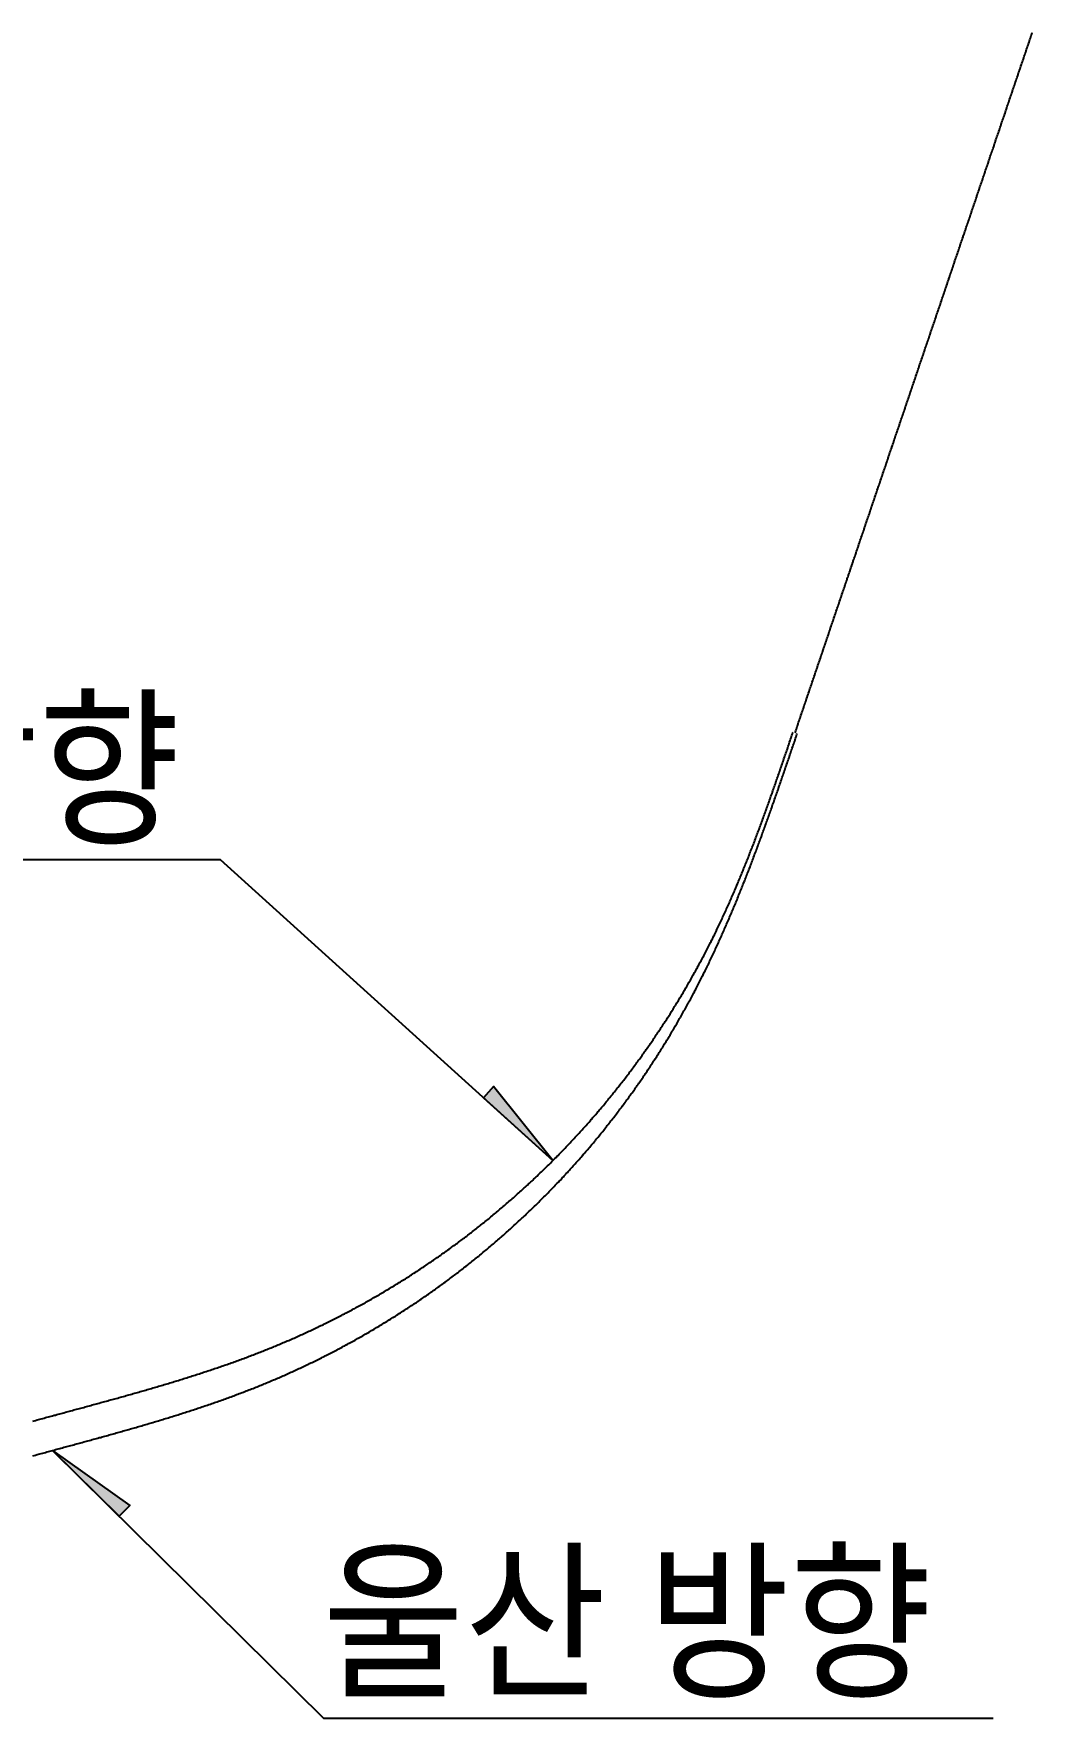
# Model space of a CAD drawing. Header units: inches. Extents: x 0 to 2523, y 0 to 1782.
# Drawn here: x 486.4 to 581.6, y 1220.3 to 1381 of the extents above; entities that cross this region are included whole.
import ezdxf

# ---------------------------------------------------------------- set-up
doc = ezdxf.new("R2010")
doc.units = ezdxf.units.IN
doc.header["$LTSCALE"] = 12
doc.header["$MEASUREMENT"] = 0
for name, color, linetype in [('CA-ALGN-CNTL', 2, 'Continuous'), ('CA-LEAL', 1, 'Continuous'), ('CA-LEAT', 3, 'Continuous')]:
    doc.layers.add(name, color=color, linetype=linetype)
doc.styles.add('GHG1', font='Dotum.ttf')

msp = doc.modelspace()

# ---------------------------------------------------------------- hatches: boundary and pattern name
at = {"layer": 'CA-LEAL'}
for points in [[(535.9, 1273.51), (530.24, 1280.58), (529.27, 1279.51)], [(494.54, 1239.59), (495.56, 1240.61), (488.18, 1245.87)]]:
    msp.add_hatch(color=1, dxfattribs=at).paths.add_polyline_path(points)

# ---------------------------------------------------------------- linework, layer by layer
at = {"layer": 'CA-ALGN-CNTL'}
for points in [[(559, 1314.3), (559.03, 1314.38), (559.07, 1314.51), (559.12, 1314.65), (559.16, 1314.78), (559.21, 1314.91), (559.25, 1315.04), (559.3, 1315.18), (559.34, 1315.31), (559.39, 1315.44), (559.43, 1315.57), (559.48, 1315.71), (559.52, 1315.84), (559.56, 1315.97), (559.61, 1316.1), (559.65, 1316.24), (559.7, 1316.37), (559.74, 1316.5), (559.79, 1316.63), (559.83, 1316.77), (559.88, 1316.9), (559.92, 1317.03), (559.97, 1317.17), (560.01, 1317.3), (560.06, 1317.43), (560.1, 1317.56), (560.15, 1317.7), (560.19, 1317.83), (560.19, 1317.83), (560.24, 1317.96), (560.28, 1318.09), (560.33, 1318.23), (560.37, 1318.36), (560.42, 1318.49), (560.46, 1318.62), (560.51, 1318.76), (560.55, 1318.89), (560.6, 1319.02), (560.64, 1319.15), (560.69, 1319.29), (560.73, 1319.42), (560.78, 1319.55), (560.82, 1319.68), (560.87, 1319.82), (560.91, 1319.95), (560.96, 1320.08), (561, 1320.21), (561.05, 1320.35), (561.09, 1320.48), (561.14, 1320.61), (561.18, 1320.75), (561.23, 1320.88), (561.27, 1321.01), (561.32, 1321.14), (561.36, 1321.28), (561.41, 1321.41), (561.45, 1321.54), (561.5, 1321.67), (561.54, 1321.81), (561.59, 1321.94), (561.63, 1322.07), (561.66, 1322.16), (561.68, 1322.2), (561.72, 1322.34), (561.77, 1322.47), (561.81, 1322.6), (561.86, 1322.73), (561.9, 1322.87), (561.95, 1323), (561.99, 1323.13), (562.04, 1323.26), (562.08, 1323.4), (562.13, 1323.53), (562.17, 1323.66), (562.22, 1323.8), (562.26, 1323.93), (562.31, 1324.06), (562.35, 1324.19), (562.39, 1324.33), (562.44, 1324.46), (562.48, 1324.59), (562.53, 1324.72), (562.57, 1324.86), (562.62, 1324.99), (562.66, 1325.12), (562.71, 1325.25), (562.75, 1325.39), (562.8, 1325.52), (562.84, 1325.65), (562.89, 1325.78), (562.93, 1325.92), (562.98, 1326.05), (563.02, 1326.18), (563.07, 1326.31), (563.11, 1326.45), (563.16, 1326.58), (563.2, 1326.71), (563.25, 1326.84), (563.29, 1326.98), (563.34, 1327.11), (563.38, 1327.24), (563.43, 1327.38), (563.47, 1327.51), (563.52, 1327.64), (563.56, 1327.77), (563.61, 1327.91), (563.65, 1328.04), (563.7, 1328.17), (563.74, 1328.3), (563.79, 1328.44), (563.83, 1328.57), (563.88, 1328.7), (563.92, 1328.83), (563.97, 1328.97), (563.98, 1329.01), (564, 1329.07), (564.01, 1329.1), (564.02, 1329.13), (564.06, 1329.23), (564.08, 1329.3), (564.1, 1329.36), (564.12, 1329.43), (564.15, 1329.5), (564.19, 1329.63), (564.24, 1329.76), (564.26, 1329.83), (564.28, 1329.89), (564.33, 1330.03), (564.37, 1330.16), (564.4, 1330.25), (564.42, 1330.29), (564.46, 1330.43), (564.48, 1330.49), (564.51, 1330.56), (564.53, 1330.62), (564.55, 1330.69), (564.6, 1330.82), (564.64, 1330.96), (564.69, 1331.09), (564.73, 1331.22), (564.78, 1331.35), (564.82, 1331.49), (564.87, 1331.62), (564.91, 1331.75), (564.96, 1331.88), (565, 1332.02), (565.05, 1332.15), (565.09, 1332.28), (565.14, 1332.41), (565.18, 1332.55), (565.22, 1332.68), (565.27, 1332.81), (565.31, 1332.94), (565.36, 1333.08), (565.4, 1333.21), (565.45, 1333.34), (565.49, 1333.47), (565.54, 1333.61), (565.58, 1333.74), (565.63, 1333.87), (565.67, 1334.01), (565.72, 1334.14), (565.76, 1334.27), (565.81, 1334.4), (565.85, 1334.54), (565.9, 1334.67), (565.94, 1334.8), (565.99, 1334.93), (566.03, 1335.07), (566.08, 1335.2), (566.12, 1335.33), (566.17, 1335.46), (566.21, 1335.6), (566.26, 1335.73), (566.3, 1335.86), (566.35, 1335.99), (566.39, 1336.13), (566.44, 1336.26), (566.48, 1336.39), (566.53, 1336.52), (566.57, 1336.66), (566.62, 1336.79), (566.66, 1336.92), (566.71, 1337.05), (566.75, 1337.19), (566.8, 1337.32), (566.84, 1337.45), (566.89, 1337.59), (566.93, 1337.72), (566.93, 1337.72), (566.98, 1337.85), (567.02, 1337.98), (567.07, 1338.12), (567.11, 1338.25), (567.16, 1338.38), (567.2, 1338.51), (567.25, 1338.65), (567.29, 1338.78), (567.34, 1338.91), (567.38, 1339.04), (567.43, 1339.18), (567.47, 1339.31), (567.52, 1339.44), (567.56, 1339.57), (567.61, 1339.71), (567.65, 1339.84), (567.7, 1339.97), (567.74, 1340.1), (567.79, 1340.24), (567.83, 1340.37), (567.88, 1340.5), (567.92, 1340.64), (567.97, 1340.77), (568.01, 1340.9), (568.05, 1341.03), (568.1, 1341.17), (568.14, 1341.3), (568.19, 1341.43), (568.21, 1341.5), (568.23, 1341.56), (568.28, 1341.7), (568.32, 1341.83), (568.37, 1341.96), (568.41, 1342.09), (568.46, 1342.23), (568.5, 1342.36), (568.55, 1342.49), (568.59, 1342.62), (568.64, 1342.76), (568.68, 1342.89), (568.73, 1343.02), (568.77, 1343.15), (568.82, 1343.29), (568.86, 1343.42), (568.91, 1343.55), (568.95, 1343.68), (569, 1343.82), (569.04, 1343.95), (569.09, 1344.08), (569.13, 1344.22), (569.18, 1344.35), (569.22, 1344.48), (569.27, 1344.61), (569.31, 1344.75), (569.36, 1344.88), (569.4, 1345.01), (569.45, 1345.14), (569.49, 1345.28), (569.54, 1345.41), (569.58, 1345.54), (569.63, 1345.67), (569.67, 1345.81), (569.72, 1345.94), (569.76, 1346.07), (569.81, 1346.2), (569.85, 1346.34), (569.9, 1346.47), (569.94, 1346.6), (569.99, 1346.73), (570.03, 1346.87), (570.08, 1347), (570.12, 1347.13), (570.17, 1347.26), (570.21, 1347.4), (570.26, 1347.53), (570.3, 1347.66), (570.35, 1347.8), (570.39, 1347.93), (570.44, 1348.06), (570.48, 1348.19), (570.53, 1348.33), (570.57, 1348.46), (570.62, 1348.59), (570.66, 1348.72), (570.71, 1348.86), (570.75, 1348.99), (570.8, 1349.12), (570.84, 1349.25), (570.88, 1349.39), (570.93, 1349.52), (570.97, 1349.65), (571.02, 1349.78), (571.06, 1349.92), (571.11, 1350.05), (571.15, 1350.18), (571.2, 1350.31), (571.24, 1350.45), (571.29, 1350.58), (571.33, 1350.71), (571.38, 1350.85), (571.42, 1350.98), (571.47, 1351.11), (571.51, 1351.24), (571.56, 1351.38), (571.6, 1351.51), (571.65, 1351.64), (571.69, 1351.77), (571.74, 1351.91), (571.78, 1352.04), (571.83, 1352.17), (571.87, 1352.3), (571.92, 1352.44), (571.96, 1352.57), (572.01, 1352.7), (572.05, 1352.83), (572.1, 1352.97), (572.14, 1353.1), (572.19, 1353.23), (572.23, 1353.36), (572.28, 1353.5), (572.32, 1353.63), (572.37, 1353.76), (572.41, 1353.89), (572.46, 1354.03), (572.5, 1354.16), (572.55, 1354.29), (572.59, 1354.43), (572.64, 1354.56), (572.68, 1354.69), (572.73, 1354.82), (572.77, 1354.96), (572.82, 1355.09), (572.86, 1355.22), (572.91, 1355.35), (572.95, 1355.49), (573, 1355.62), (573.04, 1355.75), (573.09, 1355.88), (573.13, 1356.02), (573.18, 1356.15), (573.22, 1356.28), (573.27, 1356.41), (573.31, 1356.55), (573.36, 1356.68), (573.4, 1356.81), (573.45, 1356.94), (573.49, 1357.08), (573.54, 1357.21), (573.58, 1357.34), (573.63, 1357.47), (573.65, 1357.54), (573.67, 1357.61), (573.71, 1357.74), (573.76, 1357.87), (573.8, 1358.01), (573.85, 1358.14), (573.89, 1358.27), (573.94, 1358.4), (573.98, 1358.54), (574.03, 1358.67), (574.07, 1358.8), (574.12, 1358.93), (574.16, 1359.07), (574.21, 1359.2), (574.25, 1359.33), (574.3, 1359.46), (574.34, 1359.6), (574.39, 1359.73), (574.43, 1359.86), (574.48, 1359.99), (574.52, 1360.13), (574.57, 1360.26), (574.61, 1360.39), (574.66, 1360.52), (574.7, 1360.66), (574.75, 1360.79), (574.79, 1360.92), (574.84, 1361.06), (574.88, 1361.19), (574.93, 1361.32), (574.97, 1361.45), (575.02, 1361.59), (575.04, 1361.65), (575.06, 1361.72), (575.11, 1361.85), (575.15, 1361.98), (575.2, 1362.12), (575.24, 1362.25), (575.29, 1362.38), (575.33, 1362.51), (575.38, 1362.65), (575.42, 1362.78), (575.47, 1362.91), (575.51, 1363.04), (575.56, 1363.18), (575.6, 1363.31), (575.65, 1363.44), (575.69, 1363.57), (575.74, 1363.71), (575.78, 1363.84), (575.83, 1363.97), (575.87, 1364.1), (575.92, 1364.24), (575.96, 1364.37), (576.01, 1364.5), (576.05, 1364.64), (576.1, 1364.77), (576.14, 1364.9), (576.19, 1365.03), (576.23, 1365.17), (576.28, 1365.3), (576.32, 1365.43), (576.34, 1365.5), (576.37, 1365.56), (576.41, 1365.7), (576.46, 1365.83), (576.5, 1365.96), (576.54, 1366.09), (576.59, 1366.23), (576.63, 1366.36), (576.68, 1366.49), (576.72, 1366.62), (576.77, 1366.76), (576.81, 1366.89), (576.86, 1367.02), (576.9, 1367.15), (576.95, 1367.29), (576.99, 1367.42), (577.04, 1367.55), (577.08, 1367.68), (577.13, 1367.82), (577.17, 1367.95), (577.22, 1368.08), (577.26, 1368.22), (577.31, 1368.35), (577.35, 1368.48), (577.4, 1368.61), (577.44, 1368.75), (577.49, 1368.88), (577.53, 1369.01), (577.58, 1369.14), (577.62, 1369.28), (577.67, 1369.41), (577.71, 1369.54), (577.76, 1369.67), (577.8, 1369.81), (577.85, 1369.94), (577.89, 1370.07), (577.94, 1370.2), (577.98, 1370.34), (578.03, 1370.47), (578.07, 1370.6), (578.12, 1370.73), (578.16, 1370.87), (578.21, 1371), (578.25, 1371.13), (578.3, 1371.27), (578.34, 1371.4), (578.39, 1371.53), (578.43, 1371.66), (578.48, 1371.8), (578.52, 1371.93), (578.57, 1372.06), (578.61, 1372.19), (578.66, 1372.33), (578.7, 1372.46), (578.75, 1372.59), (578.79, 1372.72), (578.84, 1372.86), (578.88, 1372.99), (578.93, 1373.12), (578.97, 1373.25), (579.02, 1373.39), (579.06, 1373.52), (579.11, 1373.65), (579.15, 1373.78), (579.2, 1373.92), (579.24, 1374.05), (579.29, 1374.18), (579.33, 1374.31), (579.37, 1374.45), (579.42, 1374.58), (579.46, 1374.71), (579.51, 1374.85), (579.55, 1374.98), (579.6, 1375.11), (579.64, 1375.24), (579.69, 1375.38), (579.73, 1375.51), (579.78, 1375.64), (579.82, 1375.77), (579.87, 1375.91), (579.91, 1376.04), (579.96, 1376.17), (580, 1376.3), (580.05, 1376.44), (580.09, 1376.57), (580.14, 1376.7), (580.18, 1376.83), (580.23, 1376.97), (580.27, 1377.1), (580.32, 1377.23), (580.36, 1377.36), (580.41, 1377.49), (580.41, 1377.5), (580.45, 1377.63), (580.5, 1377.76), (580.54, 1377.89), (580.59, 1378.03), (580.63, 1378.16), (580.68, 1378.29), (580.72, 1378.43), (580.77, 1378.56), (580.81, 1378.69), (580.86, 1378.82), (580.9, 1378.96), (580.95, 1379.09), (580.99, 1379.22), (581.04, 1379.35), (581.08, 1379.49), (581.13, 1379.62), (581.17, 1379.75), (581.22, 1379.88), (581.26, 1380.02), (581.31, 1380.15), (581.35, 1380.28), (581.4, 1380.41), (581.44, 1380.55), (581.49, 1380.68), (581.53, 1380.81), (581.58, 1380.94), (581.62, 1381.08)], [(486.29, 1248.67), (486.43, 1248.7), (486.56, 1248.74), (486.7, 1248.78), (486.83, 1248.81), (486.97, 1248.85), (487.1, 1248.89), (487.24, 1248.92), (487.37, 1248.96), (487.51, 1249), (487.64, 1249.03), (487.78, 1249.07), (487.91, 1249.11), (488.05, 1249.14), (488.18, 1249.18), (488.32, 1249.22), (488.45, 1249.25), (488.59, 1249.29), (488.72, 1249.33), (488.86, 1249.36), (488.99, 1249.4), (489.13, 1249.44), (489.26, 1249.47), (489.4, 1249.51), (489.53, 1249.55), (489.67, 1249.58), (489.8, 1249.62), (489.92, 1249.65), (489.94, 1249.66), (490.07, 1249.69), (490.21, 1249.73), (490.34, 1249.77), (490.48, 1249.8), (490.61, 1249.84), (490.75, 1249.87), (490.88, 1249.91), (491.02, 1249.95), (491.16, 1249.98), (491.29, 1250.02), (491.43, 1250.06), (491.56, 1250.09), (491.7, 1250.13), (491.83, 1250.17), (491.97, 1250.21), (492.1, 1250.24), (492.24, 1250.28), (492.37, 1250.32), (492.51, 1250.35), (492.64, 1250.39), (492.78, 1250.43), (492.91, 1250.46), (493.05, 1250.5), (493.18, 1250.54), (493.32, 1250.57), (493.45, 1250.61), (493.59, 1250.65), (493.72, 1250.69), (493.86, 1250.72), (493.99, 1250.76), (494.13, 1250.8), (494.26, 1250.83), (494.4, 1250.87), (494.53, 1250.91), (494.67, 1250.95), (494.8, 1250.98), (494.94, 1251.02), (495.07, 1251.06), (495.2, 1251.1), (495.34, 1251.14), (495.47, 1251.17), (495.61, 1251.21), (495.74, 1251.25), (495.88, 1251.29), (496.01, 1251.33), (496.15, 1251.36), (496.28, 1251.4), (496.42, 1251.44), (496.55, 1251.48), (496.69, 1251.52), (496.82, 1251.56), (496.96, 1251.6), (497.09, 1251.63), (497.22, 1251.67), (497.36, 1251.71), (497.49, 1251.75), (497.63, 1251.79), (497.76, 1251.83), (497.9, 1251.87), (498.03, 1251.91), (498.17, 1251.95), (498.3, 1251.99), (498.43, 1252.03), (498.57, 1252.07), (498.7, 1252.11), (498.84, 1252.15), (498.97, 1252.19), (499.1, 1252.23), (499.24, 1252.27), (499.37, 1252.31), (499.51, 1252.35), (499.64, 1252.39), (499.77, 1252.43), (499.91, 1252.47), (500.04, 1252.51), (500.18, 1252.55), (500.31, 1252.59), (500.44, 1252.64), (500.58, 1252.68), (500.71, 1252.72), (500.84, 1252.76), (500.98, 1252.8), (501.11, 1252.85), (501.25, 1252.89), (501.38, 1252.93), (501.51, 1252.97), (501.65, 1253.01), (501.78, 1253.06), (501.91, 1253.1), (502.05, 1253.14), (502.18, 1253.19), (502.31, 1253.23), (502.44, 1253.27), (502.58, 1253.32), (502.71, 1253.36), (502.84, 1253.4), (502.98, 1253.45), (503.11, 1253.49), (503.24, 1253.54), (503.37, 1253.58), (503.51, 1253.63), (503.64, 1253.67), (503.77, 1253.72), (503.91, 1253.76), (504.04, 1253.81), (504.17, 1253.85), (504.3, 1253.9), (504.43, 1253.94), (504.57, 1253.99), (504.7, 1254.04), (504.83, 1254.08), (504.96, 1254.13), (505.1, 1254.17), (505.23, 1254.22), (505.36, 1254.27), (505.49, 1254.32), (505.62, 1254.36), (505.75, 1254.41), (505.89, 1254.46), (506.02, 1254.51), (506.15, 1254.55), (506.28, 1254.6), (506.41, 1254.65), (506.54, 1254.7), (506.67, 1254.75), (506.81, 1254.8), (506.94, 1254.85), (507.07, 1254.9), (507.2, 1254.95), (507.33, 1255), (507.46, 1255.05), (507.59, 1255.1), (507.72, 1255.15), (507.85, 1255.2), (507.98, 1255.25), (508.11, 1255.3), (508.24, 1255.35), (508.37, 1255.4), (508.5, 1255.45), (508.63, 1255.51), (508.76, 1255.56), (508.89, 1255.61), (509.02, 1255.66), (509.15, 1255.72), (509.26, 1255.76), (509.28, 1255.77), (509.41, 1255.82), (509.54, 1255.88), (509.67, 1255.93), (509.8, 1255.98), (509.93, 1256.04), (510.06, 1256.09), (510.19, 1256.15), (510.31, 1256.2), (510.44, 1256.26), (510.57, 1256.31), (510.7, 1256.37), (510.83, 1256.42), (510.96, 1256.48), (511.09, 1256.54), (511.21, 1256.59), (511.34, 1256.65), (511.47, 1256.71), (511.6, 1256.76), (511.73, 1256.82), (511.85, 1256.88), (511.98, 1256.94), (512.11, 1256.99), (512.24, 1257.05), (512.36, 1257.11), (512.49, 1257.17), (512.62, 1257.23), (512.74, 1257.29), (512.87, 1257.35), (513, 1257.4), (513.12, 1257.46), (513.25, 1257.52), (513.38, 1257.58), (513.5, 1257.64), (513.63, 1257.71), (513.76, 1257.77), (513.88, 1257.83), (514.01, 1257.89), (514.13, 1257.95), (514.26, 1258.01), (514.38, 1258.07), (514.51, 1258.14), (514.64, 1258.2), (514.76, 1258.26), (514.89, 1258.32), (515.01, 1258.39), (515.14, 1258.45), (515.26, 1258.51), (515.39, 1258.58), (515.51, 1258.64), (515.63, 1258.7), (515.76, 1258.77), (515.88, 1258.83), (516.01, 1258.9), (516.13, 1258.96), (516.26, 1259.03), (516.38, 1259.09), (516.5, 1259.16), (516.63, 1259.22), (516.75, 1259.29), (516.87, 1259.36), (517, 1259.42), (517.12, 1259.49), (517.24, 1259.56), (517.37, 1259.62), (517.49, 1259.69), (517.61, 1259.76), (517.73, 1259.82), (517.86, 1259.89), (517.98, 1259.96), (518.1, 1260.03), (518.22, 1260.1), (518.34, 1260.17), (518.47, 1260.24), (518.59, 1260.3), (518.71, 1260.37), (518.83, 1260.44), (518.95, 1260.51), (519.07, 1260.58), (519.2, 1260.65), (519.32, 1260.72), (519.44, 1260.79), (519.56, 1260.86), (519.68, 1260.94), (519.8, 1261.01), (519.92, 1261.08), (520.04, 1261.15), (520.16, 1261.22), (520.28, 1261.29), (520.4, 1261.37), (520.52, 1261.44), (520.64, 1261.51), (520.76, 1261.58), (520.88, 1261.66), (521, 1261.73), (521.12, 1261.8), (521.24, 1261.88), (521.35, 1261.95), (521.47, 1262.03), (521.59, 1262.1), (521.71, 1262.17), (521.83, 1262.25), (521.95, 1262.32), (522.07, 1262.4), (522.18, 1262.47), (522.3, 1262.55), (522.42, 1262.63), (522.54, 1262.7), (522.65, 1262.78), (522.77, 1262.85), (522.89, 1262.93), (523.01, 1263.01), (523.12, 1263.08), (523.24, 1263.16), (523.36, 1263.24), (523.47, 1263.32), (523.59, 1263.39), (523.71, 1263.47), (523.82, 1263.55), (523.94, 1263.63), (524.05, 1263.71), (524.17, 1263.79), (524.29, 1263.86), (524.4, 1263.94), (524.52, 1264.02), (524.63, 1264.1), (524.75, 1264.18), (524.86, 1264.26), (524.98, 1264.34), (525.09, 1264.42), (525.21, 1264.5), (525.32, 1264.58), (525.43, 1264.67), (525.55, 1264.75), (525.66, 1264.83), (525.78, 1264.91), (525.89, 1264.99), (526, 1265.07), (526.12, 1265.15), (526.23, 1265.24), (526.34, 1265.32), (526.46, 1265.4), (526.57, 1265.49), (526.68, 1265.57), (526.79, 1265.65), (526.91, 1265.74), (527.02, 1265.82), (527.13, 1265.9), (527.24, 1265.99), (527.35, 1266.07), (527.47, 1266.16), (527.58, 1266.24), (527.69, 1266.32), (527.8, 1266.41), (527.91, 1266.5), (528.02, 1266.58), (528.13, 1266.67), (528.24, 1266.75), (528.35, 1266.84), (528.46, 1266.92), (528.57, 1267.01), (528.68, 1267.1), (528.79, 1267.18), (528.9, 1267.27), (529.01, 1267.36), (529.12, 1267.44), (529.23, 1267.53), (529.34, 1267.62), (529.45, 1267.71), (529.56, 1267.8), (529.67, 1267.88), (529.78, 1267.97), (529.89, 1268.06), (529.96, 1268.12), (529.99, 1268.15), (530.1, 1268.24), (530.21, 1268.33), (530.32, 1268.42), (530.43, 1268.51), (530.53, 1268.6), (530.64, 1268.69), (530.75, 1268.78), (530.85, 1268.87), (530.96, 1268.96), (531.07, 1269.05), (531.17, 1269.14), (531.28, 1269.23), (531.39, 1269.32), (531.49, 1269.41), (531.6, 1269.5), (531.7, 1269.6), (531.81, 1269.69), (531.92, 1269.78), (532.02, 1269.87), (532.13, 1269.96), (532.23, 1270.06), (532.34, 1270.15), (532.44, 1270.24), (532.54, 1270.34), (532.65, 1270.43), (532.75, 1270.52), (532.86, 1270.62), (532.96, 1270.71), (533.06, 1270.81), (533.17, 1270.9), (533.27, 1270.99), (533.37, 1271.09), (533.48, 1271.18), (533.58, 1271.28), (533.68, 1271.37), (533.79, 1271.47), (533.89, 1271.56), (533.99, 1271.66), (534.09, 1271.76), (534.19, 1271.85), (534.3, 1271.95), (534.4, 1272.04), (534.5, 1272.14), (534.6, 1272.24), (534.7, 1272.33), (534.8, 1272.43), (534.9, 1272.53), (535, 1272.63), (535.1, 1272.72), (535.2, 1272.82), (535.3, 1272.92), (535.4, 1273.02), (535.5, 1273.12), (535.6, 1273.21), (535.7, 1273.31), (535.8, 1273.41), (535.9, 1273.51), (536, 1273.61), (536.1, 1273.71), (536.2, 1273.81), (536.29, 1273.91), (536.39, 1274.01), (536.49, 1274.11), (536.59, 1274.21), (536.69, 1274.31), (536.78, 1274.41), (536.88, 1274.51), (536.98, 1274.61), (537.07, 1274.71), (537.17, 1274.81), (537.27, 1274.91), (537.36, 1275.02), (537.46, 1275.12), (537.56, 1275.22), (537.65, 1275.32), (537.75, 1275.42), (537.84, 1275.53), (537.94, 1275.63), (538.03, 1275.73), (538.13, 1275.83), (538.22, 1275.94), (538.32, 1276.04), (538.41, 1276.14), (538.51, 1276.25), (538.6, 1276.35), (538.7, 1276.45), (538.79, 1276.56), (538.88, 1276.66), (538.98, 1276.77), (539.07, 1276.87), (539.16, 1276.98), (539.26, 1277.08), (539.35, 1277.19), (539.44, 1277.29), (539.53, 1277.4), (539.63, 1277.5), (539.72, 1277.61), (539.81, 1277.71), (539.9, 1277.82), (539.99, 1277.92), (540.08, 1278.03), (540.17, 1278.14), (540.27, 1278.24), (540.36, 1278.35), (540.45, 1278.46), (540.54, 1278.56), (540.63, 1278.67), (540.72, 1278.78), (540.81, 1278.89), (540.9, 1278.99), (540.99, 1279.1), (541.07, 1279.21), (541.16, 1279.32), (541.25, 1279.43), (541.34, 1279.53), (541.43, 1279.64), (541.52, 1279.75), (541.61, 1279.86), (541.69, 1279.97), (541.78, 1280.08), (541.87, 1280.19), (541.96, 1280.3), (542.04, 1280.41), (542.13, 1280.52), (542.22, 1280.63), (542.3, 1280.74), (542.39, 1280.85), (542.48, 1280.96), (542.56, 1281.07), (542.65, 1281.18), (542.73, 1281.29), (542.82, 1281.4), (542.9, 1281.51), (542.99, 1281.62), (543.07, 1281.73), (543.16, 1281.84), (543.24, 1281.96), (543.33, 1282.07), (543.41, 1282.18), (543.5, 1282.29), (543.58, 1282.4), (543.66, 1282.52), (543.75, 1282.63), (543.83, 1282.74), (543.91, 1282.86), (543.99, 1282.97), (544.08, 1283.08), (544.16, 1283.19), (544.24, 1283.31), (544.32, 1283.42), (544.4, 1283.53), (544.49, 1283.65), (544.57, 1283.76), (544.65, 1283.88), (544.73, 1283.99), (544.81, 1284.11), (544.89, 1284.22), (544.97, 1284.33), (545.05, 1284.45), (545.13, 1284.56), (545.21, 1284.68), (545.29, 1284.79), (545.37, 1284.91), (545.45, 1285.03), (545.53, 1285.14), (545.61, 1285.26), (545.69, 1285.37), (545.76, 1285.49), (545.84, 1285.6), (545.92, 1285.72), (545.96, 1285.78), (546, 1285.84), (546.08, 1285.95), (546.15, 1286.07), (546.23, 1286.19), (546.31, 1286.3), (546.38, 1286.42), (546.46, 1286.54), (546.54, 1286.66), (546.61, 1286.77), (546.69, 1286.89), (546.76, 1287.01), (546.84, 1287.13), (546.92, 1287.24), (546.99, 1287.36), (547.07, 1287.48), (547.14, 1287.6), (547.21, 1287.72), (547.29, 1287.84), (547.36, 1287.96), (547.44, 1288.07), (547.51, 1288.19), (547.58, 1288.31), (547.66, 1288.43), (547.73, 1288.55), (547.8, 1288.67), (547.88, 1288.79), (547.95, 1288.91), (548.02, 1289.03), (548.09, 1289.15), (548.17, 1289.27), (548.24, 1289.39), (548.31, 1289.51), (548.38, 1289.63), (548.45, 1289.75), (548.52, 1289.87), (548.59, 1289.99), (548.66, 1290.11), (548.73, 1290.24), (548.8, 1290.36), (548.87, 1290.48), (548.94, 1290.6), (549.01, 1290.72), (549.08, 1290.84), (549.15, 1290.97), (549.22, 1291.09), (549.29, 1291.21), (549.35, 1291.33), (549.42, 1291.45), (549.49, 1291.58), (549.56, 1291.7), (549.63, 1291.82), (549.69, 1291.94), (549.76, 1292.07), (549.83, 1292.19), (549.89, 1292.31), (549.96, 1292.44), (550.03, 1292.56), (550.09, 1292.68), (550.16, 1292.81), (550.22, 1292.93), (550.29, 1293.05), (550.35, 1293.18), (550.42, 1293.3), (550.48, 1293.43), (550.55, 1293.55), (550.61, 1293.68), (550.68, 1293.8), (550.74, 1293.92), (550.8, 1294.05), (550.87, 1294.17), (550.93, 1294.3), (550.99, 1294.42), (551.06, 1294.55), (551.12, 1294.67), (551.18, 1294.8), (551.24, 1294.93), (551.3, 1295.05), (551.37, 1295.18), (551.43, 1295.3), (551.49, 1295.43), (551.5, 1295.44), (551.55, 1295.55), (551.61, 1295.68), (551.67, 1295.81), (551.73, 1295.93), (551.79, 1296.06), (551.85, 1296.19), (551.91, 1296.31), (551.97, 1296.44), (552.03, 1296.57), (552.09, 1296.69), (552.15, 1296.82), (552.21, 1296.95), (552.27, 1297.07), (552.32, 1297.2), (552.38, 1297.33), (552.44, 1297.46), (552.5, 1297.58), (552.56, 1297.71), (552.61, 1297.84), (552.67, 1297.97), (552.73, 1298.09), (552.78, 1298.22), (552.84, 1298.35), (552.9, 1298.48), (552.95, 1298.61), (553.01, 1298.74), (553.06, 1298.86), (553.12, 1298.99), (553.16, 1299.1), (553.18, 1299.12), (553.23, 1299.25), (553.28, 1299.35), (553.29, 1299.38), (553.3, 1299.42), (553.34, 1299.51), (553.4, 1299.64), (553.41, 1299.67), (553.44, 1299.74), (553.45, 1299.76), (553.51, 1299.89), (553.56, 1300.02), (553.61, 1300.15), (553.64, 1300.22), (553.67, 1300.28), (553.72, 1300.41), (553.77, 1300.54), (553.83, 1300.67), (553.88, 1300.8), (553.93, 1300.93), (553.99, 1301.06), (554.04, 1301.19), (554.09, 1301.32), (554.15, 1301.45), (554.2, 1301.58), (554.25, 1301.71), (554.3, 1301.84), (554.35, 1301.97), (554.41, 1302.1), (554.46, 1302.23), (554.51, 1302.36), (554.56, 1302.49), (554.61, 1302.62), (554.66, 1302.75), (554.71, 1302.88), (554.76, 1303.01), (554.82, 1303.14), (554.87, 1303.27), (554.92, 1303.4), (554.97, 1303.53), (555.02, 1303.66), (555.07, 1303.79), (555.12, 1303.92), (555.17, 1304.05), (555.22, 1304.18), (555.27, 1304.32), (555.31, 1304.45), (555.36, 1304.58), (555.41, 1304.71), (555.46, 1304.84), (555.51, 1304.97), (555.56, 1305.1), (555.61, 1305.23), (555.66, 1305.37), (555.71, 1305.5), (555.75, 1305.63), (555.8, 1305.76), (555.85, 1305.89), (555.9, 1306.02), (555.95, 1306.15), (555.99, 1306.29), (556.04, 1306.42), (556.09, 1306.55), (556.14, 1306.68), (556.19, 1306.81), (556.23, 1306.94), (556.28, 1307.08), (556.33, 1307.21), (556.37, 1307.34), (556.42, 1307.47), (556.47, 1307.6), (556.52, 1307.73), (556.56, 1307.87), (556.61, 1308), (556.66, 1308.13), (556.7, 1308.26), (556.75, 1308.39), (556.8, 1308.53), (556.84, 1308.66), (556.89, 1308.79), (556.93, 1308.92), (556.98, 1309.05), (557.03, 1309.19), (557.07, 1309.32), (557.12, 1309.45), (557.17, 1309.58), (557.21, 1309.72), (557.26, 1309.85), (557.3, 1309.98), (557.35, 1310.11), (557.39, 1310.24), (557.44, 1310.38), (557.49, 1310.51), (557.53, 1310.64), (557.58, 1310.77), (557.62, 1310.91), (557.67, 1311.04), (557.71, 1311.17), (557.76, 1311.3), (557.8, 1311.44), (557.85, 1311.57), (557.89, 1311.7), (557.94, 1311.83), (557.98, 1311.97), (558.03, 1312.1), (558.07, 1312.23), (558.12, 1312.36), (558.17, 1312.5), (558.21, 1312.63), (558.26, 1312.76), (558.3, 1312.89), (558.35, 1313.03), (558.39, 1313.16), (558.44, 1313.29), (558.48, 1313.42), (558.53, 1313.56), (558.57, 1313.69), (558.62, 1313.82), (558.66, 1313.96), (558.7, 1314.09), (558.75, 1314.22), (558.79, 1314.35), (558.8, 1314.37)], [(486.29, 1245.36), (486.43, 1245.4), (486.56, 1245.43), (486.7, 1245.47), (486.83, 1245.51), (486.97, 1245.54), (487.1, 1245.58), (487.24, 1245.62), (487.37, 1245.65), (487.51, 1245.69), (487.64, 1245.73), (487.78, 1245.76), (487.91, 1245.8), (488.05, 1245.84), (488.18, 1245.87), (488.32, 1245.91), (488.45, 1245.95), (488.59, 1245.98), (488.72, 1246.02), (488.86, 1246.06), (488.96, 1246.08), (489, 1246.09), (489.13, 1246.13), (489.13, 1246.13), (489.27, 1246.17), (489.4, 1246.2), (489.54, 1246.24), (489.67, 1246.28), (489.81, 1246.31), (489.94, 1246.35), (490.08, 1246.39), (490.21, 1246.42), (490.35, 1246.46), (490.48, 1246.5), (490.62, 1246.53), (490.75, 1246.57), (490.89, 1246.61), (491.02, 1246.64), (491.16, 1246.68), (491.29, 1246.72), (491.43, 1246.75), (491.56, 1246.79), (491.7, 1246.83), (491.83, 1246.86), (491.97, 1246.9), (492.1, 1246.94), (492.24, 1246.97), (492.37, 1247.01), (492.51, 1247.05), (492.64, 1247.09), (492.78, 1247.12), (492.91, 1247.16), (493.05, 1247.2), (493.18, 1247.24), (493.32, 1247.27), (493.45, 1247.31), (493.59, 1247.35), (493.72, 1247.39), (493.86, 1247.42), (493.99, 1247.46), (494.13, 1247.5), (494.26, 1247.54), (494.4, 1247.57), (494.53, 1247.61), (494.67, 1247.65), (494.8, 1247.69), (494.93, 1247.73), (495.07, 1247.76), (495.2, 1247.8), (495.34, 1247.84), (495.47, 1247.88), (495.61, 1247.92), (495.74, 1247.96), (495.88, 1247.99), (496.01, 1248.03), (496.15, 1248.07), (496.28, 1248.11), (496.42, 1248.15), (496.55, 1248.19), (496.68, 1248.23), (496.82, 1248.27), (496.95, 1248.31), (497.09, 1248.35), (497.22, 1248.39), (497.36, 1248.43), (497.49, 1248.47), (497.62, 1248.51), (497.76, 1248.54), (497.89, 1248.59), (498.03, 1248.63), (498.16, 1248.67), (498.29, 1248.71), (498.43, 1248.75), (498.56, 1248.79), (498.7, 1248.83), (498.83, 1248.87), (498.96, 1248.91), (499.1, 1248.95), (499.23, 1248.99), (499.37, 1249.03), (499.5, 1249.07), (499.63, 1249.12), (499.77, 1249.16), (499.9, 1249.2), (500.03, 1249.24), (500.17, 1249.28), (500.3, 1249.33), (500.43, 1249.37), (500.57, 1249.41), (500.7, 1249.45), (500.83, 1249.5), (500.97, 1249.54), (501.1, 1249.58), (501.23, 1249.62), (501.37, 1249.67), (501.5, 1249.71), (501.63, 1249.75), (501.77, 1249.8), (501.9, 1249.84), (502.03, 1249.89), (502.17, 1249.93), (502.3, 1249.97), (502.43, 1250.02), (502.56, 1250.06), (502.7, 1250.11), (502.83, 1250.15), (502.96, 1250.2), (503.09, 1250.24), (503.23, 1250.29), (503.36, 1250.34), (503.49, 1250.38), (503.62, 1250.43), (503.76, 1250.47), (503.89, 1250.52), (504.02, 1250.57), (504.15, 1250.61), (504.28, 1250.66), (504.42, 1250.71), (504.55, 1250.75), (504.68, 1250.8), (504.81, 1250.85), (504.94, 1250.9), (505.07, 1250.94), (505.2, 1250.99), (505.34, 1251.04), (505.47, 1251.09), (505.6, 1251.14), (505.73, 1251.19), (505.86, 1251.24), (505.99, 1251.29), (506.12, 1251.34), (506.25, 1251.39), (506.38, 1251.43), (506.52, 1251.49), (506.65, 1251.54), (506.78, 1251.59), (506.91, 1251.64), (507.04, 1251.69), (507.17, 1251.74), (507.3, 1251.79), (507.43, 1251.84), (507.56, 1251.89), (507.69, 1251.95), (507.82, 1252), (507.95, 1252.05), (508.08, 1252.1), (508.21, 1252.16), (508.31, 1252.2), (508.34, 1252.21), (508.47, 1252.26), (508.6, 1252.32), (508.73, 1252.37), (508.85, 1252.42), (508.98, 1252.48), (509.11, 1252.53), (509.24, 1252.59), (509.37, 1252.64), (509.5, 1252.7), (509.63, 1252.75), (509.76, 1252.81), (509.88, 1252.86), (510.01, 1252.92), (510.14, 1252.98), (510.27, 1253.03), (510.4, 1253.09), (510.53, 1253.14), (510.65, 1253.2), (510.78, 1253.26), (510.91, 1253.32), (511.04, 1253.37), (511.16, 1253.43), (511.29, 1253.49), (511.42, 1253.55), (511.54, 1253.61), (511.67, 1253.67), (511.8, 1253.73), (511.93, 1253.78), (512.05, 1253.84), (512.18, 1253.9), (512.31, 1253.96), (512.43, 1254.02), (512.56, 1254.08), (512.68, 1254.15), (512.81, 1254.21), (512.94, 1254.27), (513.06, 1254.33), (513.19, 1254.39), (513.31, 1254.45), (513.44, 1254.51), (513.57, 1254.58), (513.69, 1254.64), (513.82, 1254.7), (513.94, 1254.76), (514.07, 1254.83), (514.19, 1254.89), (514.32, 1254.95), (514.44, 1255.02), (514.56, 1255.08), (514.69, 1255.14), (514.81, 1255.21), (514.94, 1255.27), (515.06, 1255.34), (515.19, 1255.4), (515.31, 1255.47), (515.43, 1255.53), (515.56, 1255.6), (515.68, 1255.66), (515.8, 1255.73), (515.93, 1255.8), (516.05, 1255.86), (516.17, 1255.93), (516.3, 1256), (516.42, 1256.06), (516.54, 1256.13), (516.67, 1256.2), (516.79, 1256.27), (516.91, 1256.33), (517.03, 1256.4), (517.16, 1256.47), (517.28, 1256.54), (517.4, 1256.61), (517.52, 1256.68), (517.64, 1256.74), (517.76, 1256.81), (517.89, 1256.88), (518.01, 1256.95), (518.13, 1257.02), (518.25, 1257.09), (518.37, 1257.16), (518.49, 1257.23), (518.61, 1257.31), (518.73, 1257.38), (518.85, 1257.45), (518.97, 1257.52), (519.09, 1257.59), (519.21, 1257.66), (519.33, 1257.73), (519.45, 1257.81), (519.57, 1257.88), (519.69, 1257.95), (519.81, 1258.03), (519.93, 1258.1), (520.05, 1258.17), (520.17, 1258.24), (520.29, 1258.32), (520.41, 1258.39), (520.53, 1258.47), (520.65, 1258.54), (520.77, 1258.62), (520.88, 1258.69), (521, 1258.77), (521.12, 1258.84), (521.24, 1258.92), (521.36, 1258.99), (521.47, 1259.07), (521.59, 1259.14), (521.71, 1259.22), (521.83, 1259.3), (521.94, 1259.37), (522.06, 1259.45), (522.18, 1259.53), (522.29, 1259.6), (522.41, 1259.68), (522.53, 1259.76), (522.64, 1259.84), (522.76, 1259.91), (522.88, 1259.99), (522.99, 1260.07), (523.11, 1260.15), (523.22, 1260.23), (523.34, 1260.31), (523.46, 1260.39), (523.57, 1260.46), (523.69, 1260.54), (523.8, 1260.62), (523.92, 1260.7), (524.03, 1260.78), (524.15, 1260.86), (524.26, 1260.95), (524.37, 1261.03), (524.49, 1261.11), (524.6, 1261.19), (524.66, 1261.23), (524.72, 1261.27), (524.83, 1261.35), (524.94, 1261.43), (524.94, 1261.43), (525.06, 1261.51), (525.17, 1261.6), (525.28, 1261.68), (525.4, 1261.76), (525.51, 1261.84), (525.62, 1261.93), (525.74, 1262.01), (525.85, 1262.09), (525.96, 1262.18), (526.07, 1262.26), (526.18, 1262.34), (526.3, 1262.43), (526.41, 1262.51), (526.52, 1262.6), (526.63, 1262.68), (526.74, 1262.77), (526.85, 1262.85), (526.93, 1262.91), (526.97, 1262.94), (527.08, 1263.02), (527.19, 1263.11), (527.3, 1263.19), (527.41, 1263.28), (527.52, 1263.37), (527.54, 1263.38), (527.57, 1263.41), (527.63, 1263.45), (527.74, 1263.54), (527.85, 1263.63), (527.96, 1263.71), (528.07, 1263.8), (528.18, 1263.89), (528.29, 1263.97), (528.4, 1264.06), (528.5, 1264.15), (528.61, 1264.24), (528.72, 1264.33), (528.83, 1264.41), (528.94, 1264.5), (529.05, 1264.59), (529.16, 1264.68), (529.26, 1264.77), (529.37, 1264.86), (529.48, 1264.95), (529.59, 1265.04), (529.69, 1265.13), (529.8, 1265.22), (529.91, 1265.31), (530.01, 1265.4), (530.12, 1265.49), (530.23, 1265.58), (530.33, 1265.67), (530.44, 1265.76), (530.55, 1265.86), (530.65, 1265.95), (530.76, 1266.04), (530.86, 1266.13), (530.97, 1266.22), (531.07, 1266.31), (531.18, 1266.41), (531.28, 1266.5), (531.39, 1266.59), (531.49, 1266.69), (531.6, 1266.78), (531.7, 1266.87), (531.81, 1266.97), (531.91, 1267.06), (532.01, 1267.15), (532.12, 1267.25), (532.22, 1267.34), (532.32, 1267.44), (532.43, 1267.53), (532.53, 1267.63), (532.63, 1267.72), (532.74, 1267.82), (532.84, 1267.91), (532.94, 1268.01), (533.04, 1268.1), (533.15, 1268.2), (533.25, 1268.29), (533.35, 1268.39), (533.45, 1268.49), (533.55, 1268.58), (533.65, 1268.68), (533.75, 1268.78), (533.8, 1268.83), (533.85, 1268.87), (533.96, 1268.97), (534.06, 1269.07), (534.16, 1269.17), (534.26, 1269.26), (534.36, 1269.36), (534.46, 1269.46), (534.56, 1269.56), (534.66, 1269.66), (534.75, 1269.76), (534.85, 1269.86), (534.95, 1269.95), (535.05, 1270.05), (535.15, 1270.15), (535.25, 1270.25), (535.35, 1270.35), (535.45, 1270.45), (535.54, 1270.55), (535.64, 1270.65), (535.74, 1270.75), (535.84, 1270.85), (535.93, 1270.95), (536.03, 1271.05), (536.13, 1271.16), (536.22, 1271.26), (536.32, 1271.36), (536.42, 1271.46), (536.51, 1271.56), (536.61, 1271.66), (536.71, 1271.77), (536.8, 1271.87), (536.9, 1271.97), (536.99, 1272.07), (537.09, 1272.17), (537.13, 1272.22), (537.18, 1272.28), (537.28, 1272.38), (537.37, 1272.48), (537.47, 1272.59), (537.56, 1272.69), (537.65, 1272.79), (537.7, 1272.85), (537.75, 1272.9), (537.84, 1273), (537.94, 1273.11), (538.03, 1273.21), (538.12, 1273.32), (538.22, 1273.42), (538.31, 1273.52), (538.4, 1273.63), (538.49, 1273.73), (538.59, 1273.84), (538.68, 1273.95), (538.77, 1274.05), (538.82, 1274.1), (538.86, 1274.16), (538.91, 1274.21), (538.95, 1274.26), (539.04, 1274.37), (539.14, 1274.47), (539.23, 1274.58), (539.32, 1274.69), (539.41, 1274.79), (539.5, 1274.9), (539.59, 1275.01), (539.68, 1275.12), (539.77, 1275.22), (539.86, 1275.33), (539.95, 1275.44), (540.04, 1275.55), (540.13, 1275.65), (540.22, 1275.76), (540.3, 1275.87), (540.39, 1275.98), (540.48, 1276.09), (540.57, 1276.2), (540.66, 1276.3), (540.75, 1276.41), (540.83, 1276.52), (540.92, 1276.63), (541.01, 1276.74), (541.09, 1276.85), (541.18, 1276.96), (541.27, 1277.07), (541.36, 1277.18), (541.44, 1277.29), (541.53, 1277.4), (541.61, 1277.51), (541.7, 1277.62), (541.78, 1277.73), (541.87, 1277.84), (541.96, 1277.96), (542.04, 1278.07), (542.13, 1278.18), (542.21, 1278.29), (542.29, 1278.4), (542.38, 1278.51), (542.46, 1278.62), (542.55, 1278.74), (542.63, 1278.85), (542.71, 1278.96), (542.8, 1279.07), (542.88, 1279.19), (542.96, 1279.3), (543.05, 1279.41), (543.13, 1279.53), (543.21, 1279.64), (543.29, 1279.75), (543.37, 1279.87), (543.46, 1279.98), (543.54, 1280.09), (543.62, 1280.21), (543.7, 1280.32), (543.78, 1280.44), (543.86, 1280.55), (543.94, 1280.66), (544.02, 1280.78), (544.1, 1280.89), (544.18, 1281.01), (544.26, 1281.12), (544.34, 1281.24), (544.42, 1281.35), (544.5, 1281.47), (544.58, 1281.59), (544.66, 1281.7), (544.74, 1281.82), (544.82, 1281.93), (544.89, 1282.05), (544.97, 1282.17), (545.05, 1282.28), (545.13, 1282.4), (545.2, 1282.52), (545.28, 1282.63), (545.36, 1282.75), (545.43, 1282.87), (545.51, 1282.98), (545.59, 1283.1), (545.66, 1283.22), (545.74, 1283.34), (545.82, 1283.45), (545.89, 1283.57), (545.97, 1283.69), (546.04, 1283.81), (546.12, 1283.93), (546.19, 1284.04), (546.27, 1284.16), (546.34, 1284.28), (546.41, 1284.4), (546.49, 1284.52), (546.56, 1284.64), (546.63, 1284.76), (546.71, 1284.88), (546.78, 1285), (546.85, 1285.12), (546.91, 1285.2), (546.93, 1285.24), (547, 1285.36), (547.07, 1285.48), (547.14, 1285.6), (547.22, 1285.72), (547.29, 1285.84), (547.36, 1285.96), (547.43, 1286.08), (547.5, 1286.2), (547.57, 1286.32), (547.64, 1286.44), (547.71, 1286.56), (547.78, 1286.68), (547.85, 1286.8), (547.92, 1286.92), (547.99, 1287.05), (548.06, 1287.17), (548.13, 1287.29), (548.2, 1287.41), (548.27, 1287.53), (548.34, 1287.65), (548.4, 1287.78), (548.47, 1287.9), (548.54, 1288.02), (548.61, 1288.14), (548.68, 1288.27), (548.74, 1288.39), (548.81, 1288.51), (548.85, 1288.59), (548.88, 1288.64), (548.94, 1288.76), (549.01, 1288.88), (549.08, 1289.01), (549.14, 1289.13), (549.21, 1289.25), (549.27, 1289.38), (549.34, 1289.5), (549.4, 1289.62), (549.47, 1289.75), (549.53, 1289.87), (549.6, 1290), (549.66, 1290.12), (549.73, 1290.25), (549.79, 1290.37), (549.85, 1290.49), (549.92, 1290.62), (549.98, 1290.74), (550.04, 1290.87), (550.11, 1290.99), (550.17, 1291.12), (550.23, 1291.24), (550.29, 1291.37), (550.36, 1291.5), (550.42, 1291.62), (550.48, 1291.75), (550.54, 1291.87), (550.6, 1292), (550.66, 1292.12), (550.73, 1292.25), (550.79, 1292.38), (550.85, 1292.5), (550.91, 1292.63), (550.97, 1292.75), (551.03, 1292.88), (551.09, 1293.01), (551.15, 1293.13), (551.21, 1293.26), (551.27, 1293.39), (551.33, 1293.51), (551.38, 1293.64), (551.44, 1293.77), (551.5, 1293.9), (551.56, 1294.02), (551.62, 1294.15), (551.68, 1294.28), (551.74, 1294.4), (551.79, 1294.53), (551.85, 1294.66), (551.91, 1294.79), (551.97, 1294.92), (552.02, 1295.04), (552.08, 1295.17), (552.14, 1295.3), (552.19, 1295.43), (552.25, 1295.56), (552.31, 1295.68), (552.36, 1295.81), (552.42, 1295.94), (552.47, 1296.07), (552.53, 1296.2), (552.59, 1296.32), (552.64, 1296.45), (552.7, 1296.58), (552.75, 1296.71), (552.81, 1296.84), (552.83, 1296.9), (552.86, 1296.97), (552.92, 1297.1), (552.97, 1297.23), (553.03, 1297.36), (553.08, 1297.48), (553.13, 1297.61), (553.19, 1297.74), (553.24, 1297.87), (553.3, 1298), (553.35, 1298.13), (553.4, 1298.26), (553.46, 1298.39), (553.51, 1298.52), (553.56, 1298.65), (553.61, 1298.78), (553.67, 1298.91), (553.72, 1299.04), (553.77, 1299.17), (553.82, 1299.3), (553.85, 1299.36), (553.88, 1299.43), (553.93, 1299.56), (553.95, 1299.62), (553.98, 1299.69), (554.03, 1299.82), (554.08, 1299.95), (554.14, 1300.08), (554.16, 1300.14), (554.19, 1300.21), (554.24, 1300.34), (554.29, 1300.47), (554.34, 1300.6), (554.37, 1300.66), (554.39, 1300.73), (554.44, 1300.86), (554.49, 1300.99), (554.54, 1301.12), (554.59, 1301.25), (554.65, 1301.38), (554.7, 1301.51), (554.75, 1301.64), (554.8, 1301.77), (554.85, 1301.9), (554.9, 1302.03), (554.95, 1302.17), (555, 1302.3), (555.04, 1302.43), (555.09, 1302.56), (555.14, 1302.69), (555.19, 1302.82), (555.24, 1302.95), (555.29, 1303.08), (555.34, 1303.21), (555.39, 1303.35), (555.44, 1303.48), (555.49, 1303.61), (555.53, 1303.74), (555.58, 1303.87), (555.63, 1304), (555.68, 1304.13), (555.73, 1304.26), (555.78, 1304.4), (555.82, 1304.53), (555.87, 1304.66), (555.92, 1304.79), (555.97, 1304.92), (556.02, 1305.05), (556.06, 1305.19), (556.11, 1305.32), (556.16, 1305.45), (556.21, 1305.58), (556.25, 1305.71), (556.3, 1305.84), (556.35, 1305.98), (556.4, 1306.11), (556.44, 1306.24), (556.49, 1306.37), (556.54, 1306.5), (556.58, 1306.64), (556.63, 1306.77), (556.68, 1306.9), (556.72, 1307.03), (556.77, 1307.16), (556.82, 1307.3), (556.86, 1307.43), (556.91, 1307.56), (556.96, 1307.69), (557, 1307.82), (557.05, 1307.96), (557.09, 1308.09), (557.14, 1308.22), (557.19, 1308.35), (557.23, 1308.48), (557.28, 1308.62), (557.32, 1308.75), (557.37, 1308.88), (557.42, 1309.01), (557.46, 1309.15), (557.46, 1309.15), (557.51, 1309.28), (557.55, 1309.41), (557.6, 1309.54), (557.64, 1309.68), (557.69, 1309.81), (557.74, 1309.94), (557.78, 1310.07), (557.83, 1310.2), (557.87, 1310.34), (557.92, 1310.47), (557.96, 1310.6), (558.01, 1310.73), (558.05, 1310.87), (558.1, 1311), (558.14, 1311.13), (558.19, 1311.26), (558.23, 1311.4), (558.28, 1311.53), (558.33, 1311.66), (558.37, 1311.79), (558.42, 1311.93), (558.46, 1312.06), (558.51, 1312.19), (558.55, 1312.32), (558.6, 1312.46), (558.64, 1312.59), (558.69, 1312.72), (558.73, 1312.85), (558.78, 1312.99), (558.82, 1313.12), (558.87, 1313.25), (558.91, 1313.39), (558.96, 1313.52), (559, 1313.65), (559.05, 1313.78), (559.09, 1313.92), (559.13, 1314.05), (559.18, 1314.18), (559.2, 1314.24)]]:
    msp.add_lwpolyline(points, dxfattribs=at)
at = {"layer": 'CA-LEAL', "color": 1}
for p, q in [((504.21, 1302.19), (442.13, 1302.19)), ((535.9, 1273.51), (504.21, 1302.19)), ((488.18, 1245.87), (514.01, 1220.33)), ((514.01, 1220.33), (577.89, 1220.33))]:
    msp.add_line(p, q, dxfattribs=at)
for points in [[(529.27, 1279.51), (535.9, 1273.51), (530.24, 1280.58)], [(494.54, 1239.59), (488.18, 1245.87), (495.56, 1240.61)]]:
    msp.add_lwpolyline(points, close=True, dxfattribs=at)

# ---------------------------------------------------------------- texts
at = {"layer": 'CA-LEAT', "style": 'GHG1', "width": 0.9}
for s, p in [('부산 방향', (442.25, 1304.91)), ('울산 방향', (513.91, 1223.55))]:
    msp.add_text(s, height=12, dxfattribs=at).set_placement(p)

doc.saveas('drawing.dxf')
